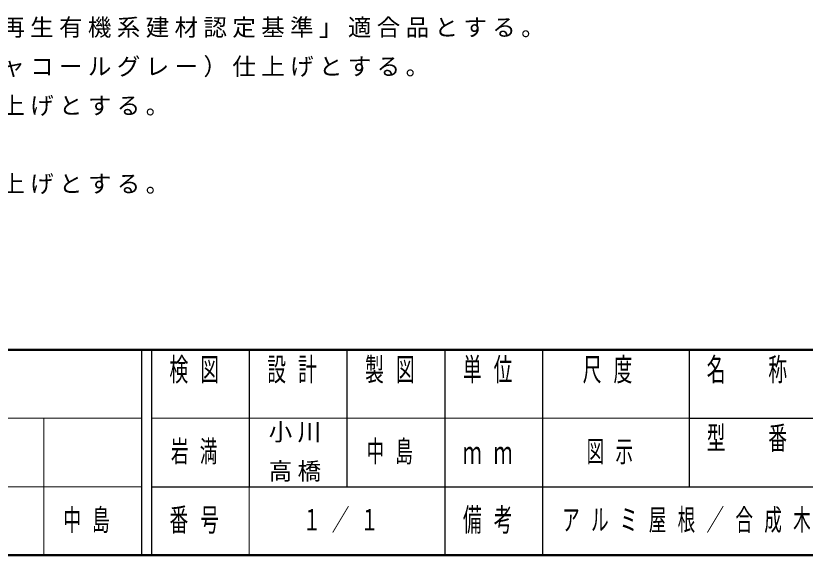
# Model space of a CAD drawing. Units: millimetres on the paper. Extents: x -385 to 0, y 0 to 267.
# Drawn here: x -256.4 to -175.7, y 0 to 55.2 of the extents above; entities that cross this region are included whole.
import ezdxf

# ---------------------------------------------------------------- set-up
doc = ezdxf.new("R2010")
doc.units = ezdxf.units.MM
doc.layers.add('LY_1', color=190, linetype='Continuous', lineweight=25)
doc.layers.add('LY_2', color=7, linetype='Continuous', lineweight=13)
doc.styles.add('ＭＳ ゴシック', font='')
doc.styles.get('ＭＳ ゴシック').set_extended_font_data('MS Gothic')

msp = doc.modelspace()

# ---------------------------------------------------------------- linework, layer by layer
at = {"layer": 'LY_2', "lineweight": 50}
for p, q in [((-385, 21), (0, 21)), ((-385, 0), (0, 0))]:
    msp.add_line(p, q, dxfattribs=at)
at = {"layer": 'LY_2', "color": 211, "lineweight": 25}
for p, q in [((-243.5, 21), (-243.5, 0)), ((-242.5, 21), (-242.5, 0)), ((-232.5, 21), (-232.5, 7)), ((-222.5, 21), (-222.5, 7)), ((-212.5, 21), (-212.5, 0)), ((-202.5, 21), (-202.5, 7)), ((-187.5, 21), (-187.5, 7)), ((-187.5, 14), (-70, 14)), ((-242.5, 7), (0, 7))]:
    msp.add_line(p, q, dxfattribs=at)
at = {"layer": 'LY_2'}
for p, q in [((-385, 14), (-243.5, 14)), ((-253.5, 14), (-253.5, 0)), ((-242.5, 14), (-187.5, 14)), ((-385, 7), (-243.5, 7)), ((-232.5, 7), (-232.5, 0))]:
    msp.add_line(p, q, dxfattribs=at)
at = {"layer": 'LY_2', "lineweight": 25}
msp.add_line((-202.5, 7), (-202.5, 0), dxfattribs=at)

# ---------------------------------------------------------------- texts
at = {"layer": 'LY_1', "color": 7, "style": 'ＭＳ ゴシック'}
for s, insert, char_height, attachment_point in [('\\T1.23;合成木材は、木粉入り再生プラスチック（ポリプロピレン系：サンディーブラウン）とし、「再生有機系建材認定基準」適合品とする。', (-381.859, 52.873), 1.76, 7), ('\\T1.23;鋼材は、電気亜鉛メッキ処理の上、ポリエステル樹脂粉体塗装又はウレタン樹脂塗料塗装（チャコールグレー）仕上げとする。', (-381.859, 48.873), 1.76, 7), ('\\T1.23;アルミ合金鋳物は、ＡＣ３Ａとし、ウレタン樹脂塗料塗装（チャコールグレー／ブラック）仕上げとする。', (-381.859, 44.873), 1.76, 7), ('\\T1.23;棟包はステンレス（ＳＵＳ３０４）とし、ポリエステル樹脂粉体塗装（チャコールグレー）仕上げとする。', (-381.859, 36.873), 1.76, 7), ('\\T1.64;\\W0.6;中島', (-251.5, 3.5), 2.199, 4), ('\\T1.64;\\W0.6;アルミ屋根／合成木材仕様', (-200.5, 3.5), 2.199, 4)]:
    msp.add_mtext(s, dxfattribs=dict(at, insert=insert, char_height=char_height, attachment_point=attachment_point))
at = {"layer": 'LY_1', "attachment_point": 4, "style": 'ＭＳ ゴシック'}
for s, insert, char_height in [('\\T1.23;小川', (-230.5, 12.5), 1.76), ('\\T1.64;\\W0.6;岩満', (-240.5, 10.5), 2.199), ('\\T1.64;\\W0.6;中島', (-220.5, 10.5), 2.199), ('\\T1.64;\\W0.6;図示', (-198, 10.5), 2.199), ('\\T1.23;高橋', (-230.5, 8.5), 1.76), ('\\T1.64;\\W0.6;１／１', (-227, 3.5), 2.199)]:
    msp.add_mtext(s, dxfattribs=dict(at, insert=insert, char_height=char_height))
at = {"layer": 'LY_2', "color": 4, "char_height": 2.346, "style": 'ＭＳ ゴシック'}
for s, insert, attachment_point in [('\\T1.64;\\W0.6;検図', (-237.5, 20.167), 2), ('\\T1.64;\\W0.6;設計', (-227.5, 20.167), 2), ('\\T1.64;\\W0.6;製図', (-217.5, 20.167), 2), ('\\T1.64;\\W0.6;単位', (-207.5, 20.167), 2), ('\\T1.64;\\W0.6;尺度', (-195.25, 20.167), 2), ('\\T1.64;\\W0.6;名\u3000称', (-181, 20.167), 2), ('\\T1.64;\\W0.6;型\u3000番', (-181, 13.167), 2), ('\\T1.64;\\W0.6;ｍｍ', (-207.5, 10.5), 5), ('\\T1.64;\\W0.6;番号', (-237.5, 3.5), 5), ('\\T1.64;\\W0.6;備考', (-207.5, 3.5), 5)]:
    msp.add_mtext(s, dxfattribs=dict(at, insert=insert, attachment_point=attachment_point))

doc.saveas('drawing.dxf')
